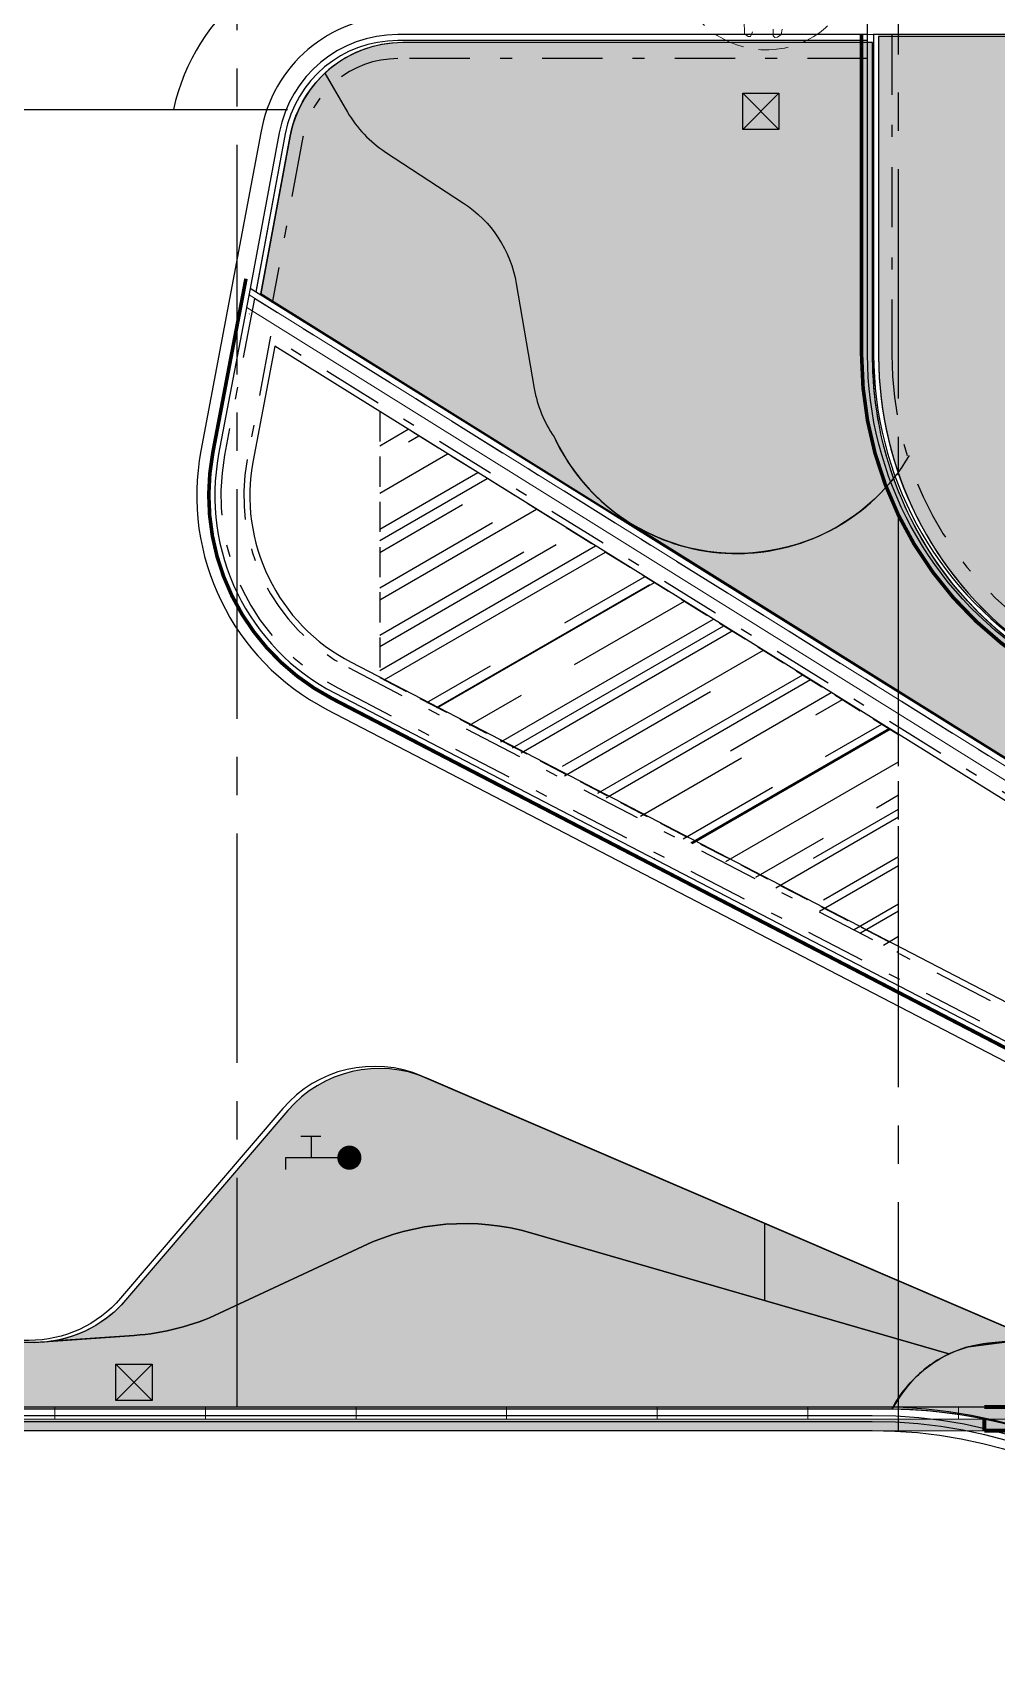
# Model space of a CAD drawing. Extents: x -14.2 to 52.3, y 3.7 to 90.9.
# Drawn here: x -6.07 to 1.93, y 27.47 to 40.99 of the extents above; entities that cross this region are included whole.
import ezdxf

# ---------------------------------------------------------------- set-up
doc = ezdxf.new("R2010")
doc.units = 0
for name, pattern in [('limpo_PINI-PSG-PE-0102-LAZ-R00$0$CENTER2', [28.575000000000003, 19.05, -3.175, 3.175, -3.175]), ('limpo_PINI-PSG-PE-0102-LAZ-R00$0$DASHDOT', [1, 0.5, -0.25, 0, -0.25]), ('limpo_PINI-PSG-PE-0102-LAZ-R00$0$HIDDEN', [0.375, 0.25, -0.125]), ('limpo_PINI-PSG-PE-0102-LAZ-R00$0$HIDDEN2', [0.1875, 0.125, -0.0625]), ('limpo_PINI-PSG-PE-0102-LAZ-R00$0$IMPORT-IMPORT-HIDDEN _5_', [0.375, 0.25, -0.125])]:
    doc.linetypes.add(name, pattern=pattern)
for name, color, linetype in [('A_htc_alv', 7, 'Continuous'), ('FOR_CONTROL', 2, 'Continuous'), ('limpo_PINI-PSG-PE-0102-LAZ-R00$0$PA_ESTR', 181, 'limpo_PINI-PSG-PE-0102-LAZ-R00$0$CENTER2'), ('limpo_PINI-PSG-PE-0102-LAZ-R00$0$PA_EXTE_1', 1, 'Continuous'), ('limpo_PINI-PSG-PE-0102-LAZ-R00$0$PA_EXTE_2', 2, 'Continuous'), ('limpo_PINI-PSG-PE-0102-LAZ-R00$0$PA_EXTE_3', 3, 'Continuous'), ('limpo_PINI-PSG-PE-0102-LAZ-R00$0$PA_INST HID', 162, 'Continuous'), ('limpo_PINI-PSG-PE-0102-LAZ-R00$0$PA_INST_ELET', 162, 'Continuous'), ('limpo_PINI-PSG-PE-0102-LAZ-R00$0$PA_PISO_1', 11, 'Continuous'), ('limpo_PINI-PSG-PE-0102-LAZ-R00$0$PA_PROJ_I', 2, 'limpo_PINI-PSG-PE-0102-LAZ-R00$0$DASHDOT'), ('limpo_PINI-PSG-PE-0102-LAZ-R00$0$PA_TXTU', 11, 'Continuous'), ('limpo_PINI-PSG-PE-0102-LAZ-R00$0$QUADROS', 1, 'Continuous'), ('limpo_PINI-PSG-PE-0102-LAZ-R00$0$XR_ARQT', 7, 'Continuous'), ('limpo_PINI-PSG-PE-0102-LAZ-R00$0$XR_ELET', 31, 'Continuous'), ('XR_ARQT', 7, 'Continuous')]:
    doc.layers.add(name, color=color, linetype=linetype)
for name, color, linetype, lineweight, true_color in [('limpo_PINI-PSG-PE-0102-LAZ-R00$0$0-13', 7, 'limpo_PINI-PSG-PE-0102-LAZ-R00$0$IMPORT-IMPORT-HIDDEN _5_', 5, 0x999999), ('limpo_PINI-PSG-PE-0102-LAZ-R00$0$0-8', 7, 'Continuous', 5, 0x999999), ('PA_VEGE_FOR_DIEN', 7, 'Continuous', 0, 0xf6e26f), ('PA_VEGE_FOR_PHBI', 7, 'Continuous', 0, 0x87c4aa)]:
    doc.layers.add(name, color=color, linetype=linetype, lineweight=lineweight, true_color=true_color)
for name, color, linetype, lineweight in [('limpo_PINI-PSG-PE-0102-LAZ-R00$0$A-FLOR', 192, 'Continuous', 5), ('limpo_PINI-PSG-PE-0102-LAZ-R00$0$A-FLOR-PATT', 8, 'Continuous', 5), ('limpo_PINI-PSG-PE-0102-LAZ-R00$0$A-GLAZ-CURT', 52, 'Continuous', 5), ('limpo_PINI-PSG-PE-0102-LAZ-R00$0$A-WALL', 1, 'Continuous', 5), ('limpo_PINI-PSG-PE-0102-LAZ-R00$0$I-WALL', 2, 'Continuous', 5), ('limpo_PINI-PSG-PE-0102-LAZ-R00$0$S-BEAM', 12, 'Continuous', 5), ('limpo_PINI-PSG-PE-0102-LAZ-R00$0$S-COLS', 52, 'Continuous', 5)]:
    doc.layers.add(name, color=color, linetype=linetype, lineweight=lineweight)
doc.layers.add('PA_VEGE_AUX2', color=6, linetype='Continuous', plot=False)
doc.layers.add('PA_VEGE_FOR_CLFLVD', color=7, linetype='Continuous', true_color=0x4e79a6)
doc.layers.add('PA_VEGE_FOR_OPJB(VD)', color=7, linetype='Continuous', true_color=0xb0d8b0)

# ---------------------------------------------------------------- blocks, each defined once
blk = doc.blocks.new('limpo_PINI-PSG-PE-0102-LAZ-R00$0$LAZ GERAL - PNE_dwg-25011385-009 - PRE - PAV_ LAZER - GERAL')
at = {"layer": 'limpo_PINI-PSG-PE-0102-LAZ-R00$0$0-13'}
blk.add_ellipse((-21.61039306157511, 16.76901797076464), major_axis=(0.6084314898397293, 0.43853292245835), ratio=0.9999999952124492, start_param=6.283184808451947, end_param=11.76906978866035, dxfattribs=at)
at = {"layer": 'limpo_PINI-PSG-PE-0102-LAZ-R00$0$0-8', "flags": 128}
for points in [[(-21.47990690838972, 16.19130210517049), (-21.48554575842302, 16.14619143207669), (-21.51655933368485, 16.12363608190417), (-21.53911468272189, 16.12081668413877), (-21.55321176011543, 16.13491375926137), (-21.55321176011543, 16.19130210744142)], [(-21.72519623421411, 16.16874678224921), (-21.74211273321788, 16.12927493193745), (-21.76184865837376, 16.12927493193745), (-21.79004283359924, 16.1518302594006), (-21.7928622586159, 16.26178755799532)]]:
    blk.add_lwpolyline(points, dxfattribs=at)
blk = doc.blocks.new('limpo_PINI-PSG-PE-0102-LAZ-R00$0$TQS - Pilar retangular - 60_0 x 20_0-333541-5PPE_008_LAZER__P_A_0_09_')
at = {"layer": 'limpo_PINI-PSG-PE-0102-LAZ-R00$0$S-COLS', "lineweight": 100}
h = blk.add_hatch(color=90, dxfattribs=at)
h.paths.add_polyline_path([(300.0000000000011, -99.99999999999892), (300.0000000000011, -36.65853821947638), (261.999562066829, -5.000000000011858), (-300.0000000000011, -5.000000000024852), (-300.0000000000011, -99.99999999999892), (298.1970951188283, -99.99999999999892)])
h.paths.add_polyline_path([(300.0000000000011, 93.49798222884496), (300.0000000000011, 100.0000000000076), (-300.0000000000011, 100.0000000000076), (-300.0000000000011, 94.9999999999784), (298.1970951188196, 94.9999999999784)])
at = {"layer": 'limpo_PINI-PSG-PE-0102-LAZ-R00$0$S-COLS', "color": 250, "lineweight": 100}
for p, q in [((-300.0000000000002, 99.99999999999993), (299.9999999999998, 99.99999999999993)), ((-300.0000000000002, 94.99999999997294), (-300.0000000000002, 99.99999999999993)), ((299.9999999999998, 99.99999999999993), (299.9999999999998, 93.49798222883192)), ((-300.0000000000002, -99.99999999999982), (-300.0000000000002, -5.000000000020588)), ((299.9999999999998, -99.99999999999982), (-300.0000000000002, -99.99999999999982)), ((299.9999999999998, -36.65853821948753), (299.9999999999998, -99.99999999999982))]:
    blk.add_line(p, q, dxfattribs=at)
blk = doc.blocks.new('limpo_PINI-PSG-PE-0102-LAZ-R00$0$PINI-EST-PE-1101-TQR-R20_rvt-1-5PPE_008_LAZER__P_A_0_09_')
at = {"layer": 'limpo_PINI-PSG-PE-0102-LAZ-R00$0$A-FLOR-PATT', "lineweight": 18}
h = blk.add_hatch(dxfattribs=at)
h.set_pattern_fill('FP_1', color=130, style=0, pattern_type=2)
h.set_pattern_definition([(0, (0, 0), (609.6, 152.4), [5.029, -452.171, 5.029, -452.171, -2438.4]), (0, (0, 0), (609.6, 152.4), [-914.4, 5.029, -909.3710000000001, 5.029, -452.171, -1066.8]), (0, (0, 0), (609.6, 152.4), [-2286, 5.029, -299.771, 5.029, -756.971]), (120, (228.6, 76.2), (-436.7822715367483, 451.7290861469939), [5.028999999999999, -452.1709999999999, 5.028999999999999, -452.1709999999999, -2438.4]), (120, (228.6, 76.2), (-436.7822715367483, 451.7290861469939), [-914.3999999999999, 5.028999999999999, -909.371, 5.028999999999999, -452.1709999999999, -1066.8]), (120, (228.6, 76.2), (-436.7822715367483, 451.7290861469939), [-2286, 5.028999999999999, -299.7709999999999, 5.028999999999999, -756.9709999999999]), (240, (304.8, 381), (-172.8177284632514, -604.1290861469938), [5.029, -452.171, 5.029, -452.171, -2438.4]), (240, (304.8, 381), (-172.8177284632514, -604.1290861469938), [-914.4, 5.029, -909.3710000000001, 5.029, -452.171, -1066.8]), (240, (304.8, 381), (-172.8177284632514, -604.1290861469938), [-2286, 5.029, -299.771, 5.029, -756.971])])
h.paths.add_polyline_path([(-7287.613865686857, 8958.859907057229), (-7287.613865686857, 8966.643952571594), (-11963.85328130855, 11393.66580869452), (-12008.26230662938, 11417.75091080358), (-12082.67095934033, 11462.51408243236), (-12123.3548488979, 11488.59216082821), (-12199.33952283993, 11542.08497541281), (-12214.34061809546, 11553.68766680631), (-12232.96860397538, 11567.64657682566), (-12285.53690356847, 11610.12353424096), (-12336.51859868957, 11654.49227093639), (-12385.84564843053, 11700.69357175383), (-12436.71782347794, 11752.2062192781), (-12488.97787044679, 11809.66793727307), (-12537.41224529182, 11867.46553002767), (-12565.32568992727, 11902.55626138093), (-12616.79922032945, 11973.5936277464), (-12643.53915960716, 12012.77163758368), (-12690.4072891912, 12088.08619126985), (-12705.40750567058, 12114.46201302355), (-12713.4977866076, 12128.40280336133), (-12745.26308632543, 12188.05750784644), (-12775.11444442966, 12248.83267256616), (-12774.47710156479, 12216.73461585648), (-12700.67523711362, 12080.74590259778), (-12620.03845801956, 11956.94949931851), (-12532.97239912504, 11843.53482109037), (-12433.45222019686, 11733.41880114945), (-12328.31675382607, 11633.96771679898), (-12209.21498246248, 11538.58997194836), (-12082.98351376888, 11453.52527894398), (-11948.85328130856, 11377.746558027), (-7592.678126579445, 9117.168846496803)])
h.paths.add_polyline_path([(-12775.11444442964, 14099.92318564603), (-12699.35758193476, 14495.88713931743), (-12485.27647604486, 14454.92857528889), (-12697.1174728355, 14585.99727157363), (-12721.73847134422, 14454.92857528889), (-12775.11444442964, 14168.67442374111), (-12775.11444442964, 14125.7183445501)])
at = {"layer": 'limpo_PINI-PSG-PE-0102-LAZ-R00$0$S-BEAM'}
h = blk.add_hatch(color=10, dxfattribs=at)
h.paths.add_polyline_path([(-13621.62343907945, 5265.000000000003), (-6575.000000000004, 5265.000000000003), (-6575.000000000004, 5359.999999999985), (-16690.00000000002, 5360.000000000012), (-16690.00000000002, 5265.000000000003), (-14289.99999969522, 5265.000000000003)])
h.paths.add_polyline_path([(-6575.000000000004, 5459.99999999998), (-6575.000000000004, 5465.000000000014), (-15034.88201791474, 5465.000000000014), (-15034.88201791474, 5460.000000000015), (-6789.99999969521, 5459.999999999989)])
at = {"layer": 'limpo_PINI-PSG-PE-0102-LAZ-R00$0$A-FLOR', "color": 142, "lineweight": 18}
for p, q in [((-12775.11444442963, 14168.67442374107), (-12775.11444442963, 14099.92323564253)), ((-12775.11444442965, 12249.48014627732), (-12775.11444442965, 12218.31536357434)), ((-7287.613865686848, 8958.859907057209), (-7287.613865686848, 8966.643952571589))]:
    blk.add_line(p, q, dxfattribs=at)
at = {"layer": 'limpo_PINI-PSG-PE-0102-LAZ-R00$0$S-BEAM', "color": 55, "lineweight": 18}
for p, q in [((-6575, 5465.000000000007), (-15034.88201791472, 5465.000000000007)), ((-6575, 5459.999999999974), (-6575, 5465.000000000007)), ((-6575, 5265), (-6575, 5359.999999999979)), ((-16690, 5265), (-6575, 5265))]:
    blk.add_line(p, q, dxfattribs=at)
at = {"layer": 'limpo_PINI-PSG-PE-0102-LAZ-R00$0$S-COLS', "color": 55, "lineweight": 18}
blk.add_blockref('limpo_PINI-PSG-PE-0102-LAZ-R00$0$TQS - Pilar retangular - 60_0 x 20_0-333541-5PPE_008_LAZER__P_A_0_09_', (-6275.000000000001, 5365), dxfattribs=at)
blk = doc.blocks.new('limpo_PINI-PSG-PE-0102-LAZ-R00$0$Parede básica _ DAA_GDC_VID_TOPO - ___-2044641-5PPE_008_LAZER__P_A_0_09_')
at = {"layer": 'limpo_PINI-PSG-PE-0102-LAZ-R00$0$A-WALL'}
for p, q in [((-6789.999999695204, 5359.999999999979), (-6789.999999695204, 5459.999999999979)), ((-6789.999999695204, 5459.999999999979), (-5976.802904881172, 5459.999999999977)), ((-6013.000437933173, 5359.999999999977), (-6789.999999695204, 5359.999999999979))]:
    blk.add_line(p, q, dxfattribs=at)
blk = doc.blocks.new('limpo_PINI-PSG-PE-0102-LAZ-R00$0$Parede básica _ DAA_GDC_VID_TOPO - ___-2044642-5PPE_008_LAZER__P_A_0_09_')
at = {"layer": 'limpo_PINI-PSG-PE-0102-LAZ-R00$0$A-WALL'}
for p, q in [((-8039.999999695205, 5359.999999999984), (-8039.999999695205, 5459.999999999984)), ((-8039.999999695205, 5459.999999999984), (-6789.999999695204, 5459.999999999979)), ((-6789.999999695204, 5459.999999999979), (-6789.999999695204, 5359.999999999979)), ((-6789.999999695204, 5359.999999999979), (-8039.999999695205, 5359.999999999984))]:
    blk.add_line(p, q, dxfattribs=at)
blk = doc.blocks.new('limpo_PINI-PSG-PE-0102-LAZ-R00$0$Parede básica _ DAA_GDC_VID_TOPO - ___-2044643-5PPE_008_LAZER__P_A_0_09_')
at = {"layer": 'limpo_PINI-PSG-PE-0102-LAZ-R00$0$A-WALL'}
for p, q in [((-9289.999999695205, 5359.999999999988), (-9289.999999695205, 5459.999999999988)), ((-9289.999999695205, 5459.999999999988), (-8039.999999695204, 5459.999999999984)), ((-8039.999999695204, 5459.999999999984), (-8039.999999695204, 5359.999999999984)), ((-8039.999999695204, 5359.999999999984), (-9289.999999695205, 5359.999999999988))]:
    blk.add_line(p, q, dxfattribs=at)
blk = doc.blocks.new('limpo_PINI-PSG-PE-0102-LAZ-R00$0$Parede básica _ DAA_GDC_VID_TOPO - ___-2044644-5PPE_008_LAZER__P_A_0_09_')
at = {"layer": 'limpo_PINI-PSG-PE-0102-LAZ-R00$0$A-WALL'}
for p, q in [((-10539.9999996952, 5359.99999999999), (-10539.9999996952, 5459.99999999999)), ((-10539.9999996952, 5459.99999999999), (-9289.999999695205, 5459.999999999986)), ((-9289.999999695205, 5459.999999999986), (-9289.999999695205, 5359.999999999986)), ((-9289.999999695205, 5359.999999999986), (-10539.9999996952, 5359.99999999999))]:
    blk.add_line(p, q, dxfattribs=at)
blk = doc.blocks.new('limpo_PINI-PSG-PE-0102-LAZ-R00$0$Parede básica _ DAA_GDC_VID_TOPO - ___-2044645-5PPE_008_LAZER__P_A_0_09_')
at = {"layer": 'limpo_PINI-PSG-PE-0102-LAZ-R00$0$A-WALL'}
for p, q in [((-11789.9999996952, 5359.999999999995), (-11789.9999996952, 5459.999999999995)), ((-11789.9999996952, 5459.999999999995), (-10539.9999996952, 5459.99999999999)), ((-10539.9999996952, 5459.99999999999), (-10539.9999996952, 5359.99999999999)), ((-10539.9999996952, 5359.99999999999), (-11789.9999996952, 5359.999999999995))]:
    blk.add_line(p, q, dxfattribs=at)
blk = doc.blocks.new('limpo_PINI-PSG-PE-0102-LAZ-R00$0$Parede básica _ DAA_GDC_VID_TOPO - ___-2044646-5PPE_008_LAZER__P_A_0_09_')
at = {"layer": 'limpo_PINI-PSG-PE-0102-LAZ-R00$0$A-WALL'}
for p, q in [((-13039.9999996952, 5359.999999999998), (-13039.9999996952, 5459.999999999998)), ((-13039.9999996952, 5459.999999999998), (-11789.9999996952, 5459.999999999995)), ((-11789.9999996952, 5459.999999999995), (-11789.9999996952, 5359.999999999995)), ((-11789.9999996952, 5359.999999999995), (-13039.9999996952, 5359.999999999998))]:
    blk.add_line(p, q, dxfattribs=at)
blk = doc.blocks.new('limpo_PINI-PSG-PE-0102-LAZ-R00$0$Parede básica _ DAA_GDC_VID_TOPO - ___-2044647-5PPE_008_LAZER__P_A_0_09_')
at = {"layer": 'limpo_PINI-PSG-PE-0102-LAZ-R00$0$A-WALL'}
for p, q in [((-14289.9999996952, 5360.000000000003), (-14289.9999996952, 5460.000000000003)), ((-14289.9999996952, 5460.000000000003), (-13039.9999996952, 5459.999999999998)), ((-13039.9999996952, 5459.999999999998), (-13039.9999996952, 5359.999999999998)), ((-13039.9999996952, 5359.999999999998), (-14289.9999996952, 5360.000000000003))]:
    blk.add_line(p, q, dxfattribs=at)
blk = doc.blocks.new('limpo_PINI-PSG-PE-0102-LAZ-R00$0$Parede básica _ DAA_GDC_VID_TOPO - ___-2044648-5PPE_008_LAZER__P_A_0_09_')
at = {"layer": 'limpo_PINI-PSG-PE-0102-LAZ-R00$0$A-WALL'}
for p, q in [((-15539.9999996952, 5360.000000000007), (-15539.9999996952, 5460.000000000007)), ((-15539.9999996952, 5460.000000000007), (-14289.9999996952, 5460.000000000004)), ((-14289.9999996952, 5460.000000000004), (-14289.9999996952, 5360.000000000004)), ((-14289.9999996952, 5360.000000000004), (-15539.9999996952, 5360.000000000007))]:
    blk.add_line(p, q, dxfattribs=at)
blk = doc.blocks.new('limpo_PINI-PSG-PE-0102-LAZ-R00$0$A$C745163c0')
at = {"layer": 'limpo_PINI-PSG-PE-0102-LAZ-R00$0$A-WALL'}
for p, q in [((-17123.81798399458, 19367.98725356757), (-13174.74207890037, 19367.98725356754)), ((-13224.74207890037, 16710.41839691921), (-13224.74207890037, 19367.98725356754)), ((-13224.74207890037, 19317.98725356754), (-17123.81798399458, 19317.98725356757)), ((-18357.43342733316, 17207.53632218175), (-18106.49218984607, 18553.32857425516)), ((-18057.34899764546, 18544.11177358669), (-18302.02540082557, 17231.91768798189)), ((-7020.697060152325, 10141.2751315432), (-18357.43342733315, 17207.53632218175)), ((-18302.02540082557, 17231.91768798189), (-6994.248807388973, 10183.70731185208))]:
    blk.add_line(p, q, dxfattribs=at)
for centre, radius, start, end in [((-17123.81798399459, 18367.98725356757), 999.9999999999923, 90, 169.318967217632), ((-17123.81798399459, 18367.98725356757), 949.9999999999927, 90, 169.3158821794926), ((-10224.74207890037, 16710.4183969192), 3000.000000000004, 180, 236.8918032844384), ((-10224.74207890037, 16710.4183969192), 2950.000000000005, 180, 236.8918032844384)]:
    blk.add_arc(centre, radius, start, end, dxfattribs=at)
at = {"layer": 'limpo_PINI-PSG-PE-0102-LAZ-R00$0$I-WALL'}
blk.add_line((-7073.593565679068, 10056.41077092545), (-18377.11760741345, 17101.97050404115), dxfattribs=at)
at = {"lineweight": 5}
blk.add_blockref('limpo_PINI-PSG-PE-0102-LAZ-R00$0$PINI-EST-PE-1101-TQR-R20_rvt-1-5PPE_008_LAZER__P_A_0_09_', (-5680.000134577966, 2515.000063640069), dxfattribs=at)
at = {"layer": 'limpo_PINI-PSG-PE-0102-LAZ-R00$0$A-GLAZ-CURT'}
for name in ['limpo_PINI-PSG-PE-0102-LAZ-R00$0$Parede básica _ DAA_GDC_VID_TOPO - ___-2044648-5PPE_008_LAZER__P_A_0_09_', 'limpo_PINI-PSG-PE-0102-LAZ-R00$0$Parede básica _ DAA_GDC_VID_TOPO - ___-2044647-5PPE_008_LAZER__P_A_0_09_', 'limpo_PINI-PSG-PE-0102-LAZ-R00$0$Parede básica _ DAA_GDC_VID_TOPO - ___-2044646-5PPE_008_LAZER__P_A_0_09_', 'limpo_PINI-PSG-PE-0102-LAZ-R00$0$Parede básica _ DAA_GDC_VID_TOPO - ___-2044645-5PPE_008_LAZER__P_A_0_09_', 'limpo_PINI-PSG-PE-0102-LAZ-R00$0$Parede básica _ DAA_GDC_VID_TOPO - ___-2044644-5PPE_008_LAZER__P_A_0_09_', 'limpo_PINI-PSG-PE-0102-LAZ-R00$0$Parede básica _ DAA_GDC_VID_TOPO - ___-2044643-5PPE_008_LAZER__P_A_0_09_', 'limpo_PINI-PSG-PE-0102-LAZ-R00$0$Parede básica _ DAA_GDC_VID_TOPO - ___-2044642-5PPE_008_LAZER__P_A_0_09_', 'limpo_PINI-PSG-PE-0102-LAZ-R00$0$Parede básica _ DAA_GDC_VID_TOPO - ___-2044641-5PPE_008_LAZER__P_A_0_09_']:
    blk.add_blockref(name, (-5680.000134577966, 2515.000063640069), dxfattribs=at)
blk = doc.blocks.new('*U465', base_point=(68.12898997094376, -63.07709152478441))
for p, q in [((68.27898997094394, -62.92709152478437), (67.97898997094376, -63.22709152478456)), ((67.97898997094376, -62.92709152478437), (68.27898997094394, -63.22709152478456))]:
    blk.add_line(p, q)
blk.add_lwpolyline([(67.97898997094376, -63.22709152478456), (67.97898997094376, -62.92709152478437), (68.27898997094394, -62.92709152478437), (68.27898997094394, -63.22709152478456)], close=True)
blk = doc.blocks.new('*U467', base_point=(48.79594298220742, -53.72455212474221))
for p, q in [((48.9459429822075, -53.57455212474213), (48.64594298220732, -53.87455212474231)), ((48.64594298220732, -53.57455212474213), (48.9459429822075, -53.87455212474231))]:
    blk.add_line(p, q)
blk.add_lwpolyline([(48.64594298220732, -53.87455212474231), (48.64594298220732, -53.57455212474213), (48.9459429822075, -53.57455212474213), (48.9459429822075, -53.87455212474231)], close=True)
blk = doc.blocks.new('limpo_PINI-PSG-PE-0102-LAZ-R00$0$A$Cf52f6f8c')
at = {"layer": 'limpo_PINI-PSG-PE-0102-LAZ-R00$0$QUADROS'}
for name, p in [('*U467', (-12.11122459356135, 18.73119488164317)), ('*U465', (-17.31231980835487, 8.18194984496198))]:
    blk.add_blockref(name, p, dxfattribs=at)
blk = doc.blocks.new('limpo_PINI-PSG-PE-0102-LAZ-R00$0$A$Cd24d9337')
at = {"layer": 'limpo_PINI-PSG-PE-0102-LAZ-R00$0$PA_INST HID'}
for p, q in [((-0.07745650418974037, 0.1745672805476488), (0.08795544096028607, 0.1745672805476488)), ((-1.818989403545856e-12, -1.13686837721616e-13), (-1.818989403545856e-12, 0.1745672805476488)), ((-0.2148146140771132, -1.13686837721616e-13), (0.2148146140734752, -1.13686837721616e-13)), ((0.2148146140734752, -1.13686837721616e-13), (0.2148146140734752, -0.09937347416206421))]:
    blk.add_line(p, q, dxfattribs=at)
at = {"layer": 'limpo_PINI-PSG-PE-0102-LAZ-R00$0$PA_INST HID', "const_width": 0.1}
blk.add_lwpolyline([(-0.3648146140772042, -1.13686837721616e-13, 1), (-0.2648146140772951, -1.13686837721616e-13, 1)], format="xyb", close=True, dxfattribs=at)
blk = doc.blocks.new('limpo_PINI-PSG-PE-0102-LAZ-R00')
at = {"layer": 'limpo_PINI-PSG-PE-0102-LAZ-R00$0$XR_ARQT', "xscale": 0.001000000000038553, "yscale": 0.001000000000038553, "zscale": 0.001000000000038553}
blk.add_blockref('limpo_PINI-PSG-PE-0102-LAZ-R00$0$A$C745163c0', (14.12395706891857, 21.59203309899526), dxfattribs=at)
at = {"layer": 'limpo_PINI-PSG-PE-0102-LAZ-R00$0$PA_TXTU'}
h = blk.add_hatch(dxfattribs=at)
h.set_pattern_fill('AR-RROOF', color=252, scale=0.02, angle=30)
h.set_pattern_definition([(29.99999999999999, (0, 0), (0.7138699912694888, 0.9987409051224949), [7.62, -1.016, 2.54, -0.508]), (29.99999999999999, (0.4581214038129181, 0.5577904525612474), (-0.7777609051224947, 0.3311214038129182), [1.524, -0.16764, 3.048, -0.381]), (29.99999999999999, (0.004070452561247467, 0.5009497693541206), (2.117512706636974, 1.615560406432071), [4.064, -0.7112, 2.032, -0.508])])
h.paths.add_polyline_path([(-3.149583421888976, 37.83163553884371), (-3.149583421888977, 35.62422950403137), (1.156370340831273, 33.33631732187954), (1.156370340831273, 35.15165948559116)])
h.paths.add_polyline_path([(3.156370340831273, 33.90228562188653), (3.154769118387506, 32.3511729561829), (4.954769118387507, 31.41815362836627), (5.567121999067218, 32.40186154154766)])
at = {"layer": 'limpo_PINI-PSG-PE-0102-LAZ-R00$0$PA_ESTR', "ltscale": 0.1}
for points in [[(-4.331129659168727, 29.56703316294278), (-4.331129659168727, 42.56707684224036)], [(1.156370340831273, 29.36566908888122), (1.156370340831273, 42.56712052103657)]]:
    blk.add_lwpolyline(points, dxfattribs=at)
at = {"layer": 'limpo_PINI-PSG-PE-0102-LAZ-R00$0$PA_EXTE_1'}
blk.add_line((-6.590897677084364, 40.3368211112175), (-3.914368267076546, 40.3368211112175), dxfattribs=at)
blk.add_lwpolyline([(0.8992423965078695, 40.96005335669973), (0.899242396507874, 42.60991663283981)], dxfattribs=at)
for points in [[(0.8992423965078716, 41.70991038106297), (-3.152506344723327, 41.70991038106297, 0.35197000099392), (-4.861440360415504, 40.3368211112175)], [(4.994984180468868, 25.8542924348945), (4.993484260829298, 25.86777535072603, 0.3821237555456981), (0.9384986659880409, 29.49667466836084), (-9.590897690729115, 29.49667466836087)], [(4.956921333403519, 25.74421567067631), (4.943790809912127, 25.8622471560892, 0.3821237555456984), (0.9384986659880418, 29.44667466836084), (-9.590897690729115, 29.44667466836088)]]:
    blk.add_lwpolyline(points, format="xyb", dxfattribs=at)
at = {"layer": 'limpo_PINI-PSG-PE-0102-LAZ-R00$0$PA_EXTE_1', "linetype": 'limpo_PINI-PSG-PE-0102-LAZ-R00$0$HIDDEN'}
blk.add_lwpolyline([(1.156370340831273, 33.38884542157414), (1.156370340831273, 35.14706259857171), (-3.149583421888977, 37.83163553884371), (-3.149583421888977, 35.62276383418239)], close=True, dxfattribs=at)
at = {"layer": 'limpo_PINI-PSG-PE-0102-LAZ-R00$0$PA_EXTE_2'}
blk.add_lwpolyline([(-4.018961800720243, 38.37272663384223), (-4.200713244524428, 37.42379463637845, 0.3309826590681876), (-3.386292203962804, 35.7500016177075), (7.217924964528548, 30.24708767879172, 0.1906532586110665), (9.201776065186847, 30.04423675304734), (17.65801658661398, 32.42912891673704), (16.67698920398754, 32.93861561857277, 0.1907356229998781), (15.42470401474839, 33.0668642702791), (8.96479079555174, 31.24499125525073, -0.1976389747375424), (7.082899373368252, 31.46305603991199)], format="xyb", close=True, dxfattribs=at)
at = {"layer": 'limpo_PINI-PSG-PE-0102-LAZ-R00$0$PA_EXTE_3'}
for points in [[(0.8992423965078694, 40.96005335669973), (-2.999833508586345, 40.96005335669976, 0.3606086378216954), (-3.982507714437373, 40.14539467738962), (-4.22360686188475, 38.85238533438423)], [(0.8992423965078693, 40.91005335669973), (-2.999833508586346, 40.91005335669976, 0.3606086378216984), (-3.933374004144817, 40.13612761135513), (-4.178297901493169, 38.82283955738812)], [(39.50314910275468, 26.44020418822267), (39.13662503073768, 26.44020418822267, -0.2974752064769888), (38.67891396606625, 26.73895662605768), (36.75040782688703, 31.12508974833344, 0.2563556750762596), (35.60550901786291, 32.00388173782692), (30.41351298181934, 32.80318312439832, 0.1073185203774735), (29.9899177847928, 32.77728233591437), (28.81402366523084, 32.44564788630689, -0.1059142104294163), (28.39592022247577, 32.41891725473381), (16.66052430929419, 34.17046027965017, 0.1059142104294202), (15.40621398102893, 34.09026838493092), (8.696066244588966, 32.19782236080398, -0.192229068489031), (7.589911038614702, 32.31432708691185), (2.260576998929505, 35.78956275141309, -0.2534651593865648), (0.8992423965078631, 38.30248450005139), (0.8992423965078695, 40.96005335669973)], [(24.08384995137761, 33.12036651275297), (24.33224414600664, 34.79567395778491, 0.4124447413452643), (23.49569720141517, 35.93062041846738), (19.35109073233352, 36.57075153554566, 0.1227472206238634), (16.94260006587582, 36.35088893907439), (10.60712974325337, 34.14319930346759, -0.3514953799983295), (5.889349798808307, 35.81580100546222), (2.999628598484218, 40.48621237020063, 0.2597989346441456), (2.149242396507874, 40.96005335669972), (0.9492423965078696, 40.96005335669973, 0.3606086378216954)], [(0.9492423965078696, 40.96005335669973), (0.9492423965078631, 38.30248450005139, 0.2534651593865649), (2.287888088889143, 35.83144478055706), (7.615254857224221, 32.35749196518984, 0.1918162658852916), (8.682494297570644, 32.24594514391273), (15.39264203401061, 34.13839116803967, -0.1059142104294202), (16.66785753441362, 34.21991959433758), (24.0838499513776, 33.12036651275297)], [(4.924607525155452, 25.35634666519787), (4.869250633536369, 25.85395486413396, 0.3821237555456982), (0.9384986659880425, 29.37167466836084), (-9.590897690729115, 29.37167466836087)]]:
    blk.add_lwpolyline(points, format="xyb", dxfattribs=at)
for points in [[(-4.223606861884747, 38.85238533438423), (-4.485688764221225, 37.47754361937852, 0.3309826590681895), (-3.519868940478271, 35.49259677031359), (7.084348228013078, 29.98968283139782, 0.1906532586110664), (9.280493357893116, 29.76512461101658), (18.44178838444087, 32.34886151664279), (16.81064776208791, 33.19597798926151, 0.1907356229998781), (15.34598672204212, 33.34597641230986), (8.890624458413434, 31.52538689178993, -0.2111225529985321), (7.129735668019273, 31.77577341498427)], [(-6.830897690729113, 30.12167466836081), (-6.830897690729113, 29.57167466836086), (1.002364343794504, 29.57167466836083, -0.380245224274439), (5.053379563935465, 25.97019055355436, -0.1531801287073916), (5.484150721675237, 26.34847170504464, -0.05135231845461264), (6.200871258896051, 26.63480315547363, -0.01985786056693518), (9.339765754052713, 27.3537090798965), (10.68896945769017, 27.64190738622924), (10.42478953059854, 28.18774906552797, 0.3463695001600208), (9.86868876508693, 28.45855234956494), (8.041186462910261, 28.0619480758721, -0.1561362602555584), (6.827444847312432, 28.17890672939174), (-2.798764884455749, 32.31519822789124, 0.3284251371073352), (-3.953654568017672, 32.0462298143226), (-5.299559249290085, 30.47187075314994, -0.2192842259105381), (-6.059661131787839, 30.12167466836081)]]:
    blk.add_lwpolyline(points, format="xyb", close=True, dxfattribs=at)
blk.add_lwpolyline([(-2.798764884455748, 32.31519822789124), (6.827444847312433, 28.17890672939173)], dxfattribs=at)
at = {"layer": 'limpo_PINI-PSG-PE-0102-LAZ-R00$0$PA_INST_ELET', "linetype": 'limpo_PINI-PSG-PE-0102-LAZ-R00$0$HIDDEN2', "const_width": 0.03}
for points in [[(39.50314910275468, 26.39020418822267), (39.13662503073768, 26.39020418822267, -0.2974752064769898), (38.6331428595991, 26.71883186984119), (36.70463672041988, 31.10496499211694, 0.2563556750762599), (35.59790120502991, 31.95446391529398), (30.40590516898633, 32.75376530186537, 0.1073185203774746), (30.00348973181112, 32.72915955280562), (28.82759561224916, 32.39752510319813, -0.1059142104294161), (28.38858699735633, 32.3694579400464), (16.65314341664785, 34.12100805600205, 0.1059142104294202), (15.41978592804726, 34.04214560182217), (8.709638191607288, 32.14969957769523, -0.1926217765297377), (7.564534626402201, 32.27118346278132), (2.233265908969866, 35.74768072226912, -0.2534651593865646), (0.8492423965078628, 38.30248450005139), (0.8492423965078695, 40.96005335669973)], [(-4.259063075572133, 38.93340296950482), (-4.534813388492147, 37.48685885581938, 0.3309898156532132), (-3.542899412291283, 35.4482166242112), (7.061317756200067, 29.94530268529542, 0.1906532586110666), (9.294065304911438, 29.71700182790783), (18.57692145303172, 32.33502230972999)]]:
    blk.add_lwpolyline(points, format="xyb", dxfattribs=at)
at = {"layer": 'limpo_PINI-PSG-PE-0102-LAZ-R00$0$PA_PISO_1'}
blk.add_lwpolyline([(0.8992423965078697, 41.11005335669973), (-2.999833508586352, 41.11005335669976, 0.3673786917940777), (-4.13518055057435, 40.14524544997599), (-4.633089895098878, 37.50534481748199, 0.330982659068189), (-3.588960355917307, 35.3594563320064), (7.015256812574025, 29.85654239309063, 0.1906532586110668), (9.32120919894807, 29.62075626169032), (20.05545776653276, 32.64810928305514)], format="xyb", dxfattribs=at)
at = {"layer": 'limpo_PINI-PSG-PE-0102-LAZ-R00$0$PA_PROJ_I'}
for points in [[(1.099242396507869, 40.96005335669973), (1.099242396507863, 38.30248450005139, 0.2534651593865652), (2.369821358768059, 35.95709086798897), (7.691072910795596, 32.48712575871221, 0.1904383562329409), (8.641778456515677, 32.39031349323898), (15.35192619295564, 34.28275951736592, -0.10591421042942), (16.68985720977192, 34.36829753839979), (24.10584962673591, 33.26874445681517)], [(0.8992423965078682, 40.76005335669974), (-2.999833508586347, 40.76005335669976, 0.3606086378216994), (-3.78597287326716, 40.10832641325165), (-4.042371020318422, 38.7342022263998)]]:
    blk.add_lwpolyline(points, format="xyb", dxfattribs=at)
for points in [[(-4.188323230649488, 38.76968555842871), (-4.436555053928673, 37.46827655334402, 0.3309826590681888), (-3.496838468665258, 35.53697691641599), (7.10737869982609, 30.03406297750022, 0.1906532586110666), (9.266921410874794, 29.81324739412533), (18.30665531585002, 32.36270072355559), (16.78760318310509, 33.15160516672897, 0.1907356229998781), (15.35955866906044, 33.29785362920111), (8.899645449863794, 31.47598061417273, -0.1966632601833182), (7.206544075892429, 31.66894693351428)], [(-4.054245431955503, 38.45542640979775), (-4.249846954816979, 37.43306170241294, 0.3309826590681875), (-3.409322675775813, 35.7056214716051), (7.194894492715536, 30.20270753268932, 0.1906532586110665), (9.215348012205169, 29.99611396993858), (17.79314965520483, 32.41528970982424), (16.70003378297036, 32.98298844110531, 0.1907356229998779), (15.41113206773007, 33.11498705338786), (8.951218848533419, 31.29311403835948, -0.1974476097590703), (7.108689392525958, 31.50592995274345)]]:
    blk.add_lwpolyline(points, format="xyb", close=True, dxfattribs=at)
at = {"layer": 'limpo_PINI-PSG-PE-0102-LAZ-R00$0$PA_INST HID', "xscale": -1}
blk.add_blockref('limpo_PINI-PSG-PE-0102-LAZ-R00$0$A$Cd24d9337', (-3.716012046809903, 31.63863091916312), dxfattribs=at)
at = {"layer": 'limpo_PINI-PSG-PE-0102-LAZ-R00$0$XR_ARQT'}
blk.add_blockref('limpo_PINI-PSG-PE-0102-LAZ-R00$0$LAZ GERAL - PNE_dwg-25011385-009 - PRE - PAV_ LAZER - GERAL', (21.66890713574764, 24.81343055707635), dxfattribs=at)
at = {"layer": 'limpo_PINI-PSG-PE-0102-LAZ-R00$0$XR_ELET'}
blk.add_blockref('limpo_PINI-PSG-PE-0102-LAZ-R00$0$A$Cf52f6f8c', (12.12395706884146, 21.59203309899526), dxfattribs=at)

msp = doc.modelspace()

# ---------------------------------------------------------------- hatches: boundary and pattern name
at = {"layer": 'A_htc_alv'}
h = msp.add_hatch(dxfattribs=at)
h.set_pattern_fill('ANGLE', color=256)
h.set_pattern_definition([(0, (0, 0), (0, 6.985), [5.08, -1.905]), (90, (0, 0), (-6.985, 4.277078946022131e-16), [5.08, -1.905])])
edge = h.paths.add_edge_path()
edge.add_arc((-3.193552685519912, 31.39642589911174), 0.9999999999999957, 66.74725958353386, 139.4731804475924)
edge.add_line((-3.953654568017666, 32.0462298143226), (-5.299559249290065, 30.47187075314995))
edge.add_arc((-6.05966113178783, 31.12167466836082), 1.000000000000011, 278.04847409484427, 319.4731804475923, ccw=False)
edge.add_line((-5.919650281709476, 30.13152469898226), (-5.227789963292824, 30.18019839333064))
edge.add_arc((-5.368146869937629, 32.17526729909734), 2.000000000000009, 274.0242370474213, 295.1152323909931)
edge.add_line((-4.519266553767827, 30.36435531647105), (-3.33522491063968, 30.91938485629394))
edge.add_arc((-2.486344594469899, 29.10847287366764), 2.000000000000004, 73.8409803622148, 115.11523239099259, ccw=False)
edge.add_line((-1.929736210229681, 31.02945884618111), (1.531899176539131, 30.02644512977324))
edge.add_arc((1.960882713968401, 29.12313282242063), 1.000000000000007, 95.8205418554129, 115.40307015757489, ccw=False)
edge.add_line((1.859469735660183, 30.11797723630185), (2.227435911981884, 30.15548716784169))
edge.add_line((2.227435911981884, 30.15548716784169), (-2.798764884455748, 32.31519822789124))
at = {"layer": 'PA_VEGE_FOR_CLFLVD'}
h = msp.add_hatch(color=256, dxfattribs=at)
h.dxf.hatch_style = 1
edge = h.paths.add_edge_path()
edge.add_line((2.227435911981868, 30.15548716784169), (1.691764435867456, 30.08623995685169))
edge.add_arc((1.973906705972902, 29.09680220441078), 1.028878674351633, 105.9157196465301, 126.7213149069633)
edge.add_arc((1.960882713968397, 29.12313282242063), 1.000000000000006, 127.0252285469963, 147.6264313990299)
edge.add_line((1.116307693411247, 29.65857005931297), (1.060951662791907, 29.57125390444552))
edge.add_arc((1.002364343794477, 25.49260459524513), 4.079070073115697, 24.75732667441008, 89.17703754128672, ccw=False)
edge.add_line((4.70652557909954, 27.20082068352301), (6.827444847312415, 28.17890672939174))
edge.add_line((6.827444847312415, 28.17890672939174), (2.227435911981868, 30.15548716784169))
at = {"layer": 'PA_VEGE_FOR_DIEN'}
h = msp.add_hatch(color=256, dxfattribs=at)
h.dxf.hatch_style = 1
edge = h.paths.add_edge_path()
edge.add_line((2.107475645073177, 40.96005335669972), (0.9492423965078558, 40.96005335669973))
edge.add_line((0.9492423965078558, 40.96005335669973), (0.9492368122699437, 38.3082479754233))
edge.add_arc((3.923472515662535, 38.30824797542331), 2.974235703392591, 180.0000000000001, 233.1997162765931)
edge.add_line((2.141823348520534, 35.92669296565396), (3.447074085741344, 35.07554460840551))
edge.add_line((3.447074085741344, 35.07554460840551), (2.686939952118352, 35.91116673531582))
edge.add_line((2.686939952118352, 35.91116673531582), (2.359595995461692, 36.47964580775363))
edge.add_line((2.359595995461692, 36.47964580775363), (2.19928545787026, 36.9469569966383))
edge.add_line((2.19928545787026, 36.9469569966383), (2.116717520132554, 37.4481558924349))
edge.add_line((2.116717520132554, 37.4481558924349), (2.107475645073177, 40.96005335669972))
h = msp.add_hatch(color=256, dxfattribs=at)
h.dxf.hatch_style = 1
edge = h.paths.add_edge_path()
edge.add_line((-1.111919386458967, 36.92285513213074), (3.225413730674748, 34.21410211580032))
edge.add_line((3.225413730674748, 34.21410211580032), (3.219913518845611, 34.27104951155448))
edge.add_arc((3.71759758827113, 34.31911786954655), 0.4999999999999989, 89.12614933552351, 185.5167483192709, ccw=False)
edge.add_line((3.725223078267955, 34.81905971806727), (3.749426320290993, 34.81869055197228))
edge.add_line((3.749426320290993, 34.81869055197228), (2.260528077560537, 35.78959465214737))
edge.add_arc((3.899134588203402, 38.30242609665087), 2.999892192264035, 199.6486901241079, 236.8918032844239, ccw=False)
edge.add_arc((-0.2281088600648914, 38.34079407692132), 1.670829703386551, 238.0644455803986, 321.1938613604051, ccw=False)
h = msp.add_hatch(color=256, dxfattribs=at)
h.dxf.hatch_style = 1
edge = h.paths.add_edge_path()
edge.add_arc((-3.193552685519912, 31.39642589911174), 0.9999999999999957, 66.74725958353386, 139.4731804475924)
edge.add_line((-3.953654568017666, 32.0462298143226), (-5.299559249290065, 30.47187075314995))
edge.add_arc((-6.05966113178783, 31.12167466836082), 1.000000000000011, 278.04847409484427, 319.4731804475923, ccw=False)
edge.add_line((-5.919650281709476, 30.13152469898226), (-5.227789963292824, 30.18019839333064))
edge.add_arc((-5.368146869937629, 32.17526729909734), 2.000000000000009, 274.0242370474213, 295.1152323909931)
edge.add_line((-4.519266553767827, 30.36435531647105), (-3.33522491063968, 30.91938485629394))
edge.add_arc((-2.486344594469899, 29.10847287366764), 2.000000000000004, 73.8409803622148, 115.11523239099259, ccw=False)
edge.add_line((-1.929736210229681, 31.02945884618111), (1.531899176539131, 30.02644512977324))
edge.add_arc((1.960882713968401, 29.12313282242063), 1.000000000000007, 95.8205418554129, 115.40307015757489, ccw=False)
edge.add_line((1.859469735660183, 30.11797723630185), (2.227435911981884, 30.15548716784169))
edge.add_line((2.227435911981884, 30.15548716784169), (-2.798764884455748, 32.31519822789124))
at = {"layer": 'PA_VEGE_FOR_OPJB(VD)'}
h = msp.add_hatch(color=256, dxfattribs=at)
h.dxf.hatch_style = 1
edge = h.paths.add_edge_path()
edge.add_line((-3.646563465534197, 40.65592716910129), (-3.458452121835057, 40.33376140566014))
edge.add_arc((-2.594884827346489, 40.83799501014288), 0.999999999999979, 210.2804905279582, 236.8133419630897)
edge.add_line((-3.142253186065906, 40.00110321315071), (-2.495837414741033, 39.57831553489636))
edge.add_arc((-3.043205773460461, 38.74142373790416), 1.000000000000015, 9.736763766997115, 56.81334196309041, ccw=False)
edge.add_line((-2.057610618282472, 38.91054555816905), (-1.908062062324586, 38.03901796944562))
edge.add_arc((-0.9224669071464937, 38.20813978970986), 1.000000000000008, 189.7367637669596, 214.781717575582)
edge.add_arc((-0.2281088600648906, 38.3407940769213), 1.670829703386554, 204.8858863997015, 237.592485890274)
edge.add_line((-1.123569188580812, 36.93018332346273), (-1.128090333754983, 36.92292983685438))
edge.add_line((-1.128090333754983, 36.92292983685438), (-4.17807996726691, 38.82400812615174))
edge.add_line((-4.17807996726691, 38.82400812615174), (-3.933731363353756, 40.13422223124637))
edge.add_arc((-2.999833508586357, 39.96005335669977), 0.9499999999999886, 132.9037158503243, 169.4358869548279, ccw=False)
at = {"layer": 'PA_VEGE_FOR_PHBI'}
h = msp.add_hatch(color=256, dxfattribs=at)
h.dxf.hatch_style = 1
edge = h.paths.add_edge_path()
edge.add_line((0.8992423965078729, 40.91005335669973), (-2.999833508586358, 40.91005335669976))
edge.add_arc((-2.999833508586373, 39.96005335669978), 0.9499999999999744, 89.99999999999908, 132.9037158503235)
edge.add_line((-3.646563465534196, 40.6559271691013), (-3.458452121835046, 40.33376140566012))
edge.add_arc((-2.594884827346471, 40.83799501014289), 1.000000000000002, 210.2804905279598, 236.8133419630899)
edge.add_line((-3.142253186065898, 40.00110321315071), (-2.49583741474102, 39.57831553489634))
edge.add_arc((-3.043205773460445, 38.74142373790416), 1.000000000000002, 9.736763766996376, 56.81334196309001, ccw=False)
edge.add_line((-2.057610618282469, 38.91054555816903), (-1.908062062324588, 38.03901796944564))
edge.add_arc((-0.922466907146617, 38.20813978971049), 0.9999999999999925, 189.7367637669953, 214.7817175755256)
edge.add_arc((-0.2281088600648916, 38.3407940769213), 1.670829703386555, 204.885886399647, 321.1938613604052)
edge.add_arc((3.899134588203399, 38.30242609665088), 2.999892192264041, 179.9999999875086, 199.6486901241086, ccw=False)
edge.add_line((0.8992423959393587, 38.30242609730491), (0.8992423965078729, 40.91005335669973))
h = msp.add_hatch(color=256, dxfattribs=at)
h.dxf.hatch_style = 1
edge = h.paths.add_edge_path()
edge.add_arc((-2.486344594469891, 29.10847287366764), 2, 73.84098036221513, 115.1152323909931)
edge.add_line((-3.335224910639687, 30.91938485629393), (-4.519266553767832, 30.36435531647104))
edge.add_arc((-5.368146869937626, 32.17526729909734), 2.000000000000009, 274.0242370474213, 295.1152323909929, ccw=False)
edge.add_line((-5.227789963292821, 30.18019839333064), (-5.919650281709483, 30.13152469898226))
edge.add_arc((-6.059661131787766, 31.12167466836082), 1.00000000000001, 270.0000000000002, 278.0484740948401, ccw=False)
edge.add_line((-6.059661131787761, 30.12167466836081), (-6.830897690729101, 30.12167466836081))
edge.add_line((-6.830897690729101, 30.12167466836081), (-6.830897690729101, 29.57167466836086))
edge.add_line((-6.830897690729101, 29.57167466836086), (1.00236434379441, 29.57167466836083))
edge.add_arc((1.002364343794147, 25.49260459524513), 4.079070073115695, 89.17703754128212, 89.9999999999963, ccw=False)
edge.add_line((1.060951662791906, 29.57125390444551), (1.116307693411253, 29.65857005931297))
edge.add_arc((1.960882713968405, 29.12313282242063), 1.000000000000008, 115.40307015757509, 147.62643139903, ccw=False)
edge.add_line((1.531899176539132, 30.02644512977324), (-1.929736210229685, 31.02945884618111))

# ---------------------------------------------------------------- linework, layer by layer
at = {"layer": 'FOR_CONTROL'}
for points in [[(0.8992423965078729, 40.91005335669973), (-2.999833508586357, 40.91005335669976, 0.1894207046386345), (-3.646563465534195, 40.6559271691013), (-3.458452121835032, 40.3337614056601, 0.1162914212090428), (-3.142253186065896, 40.00110321315071), (-2.495837414741021, 39.57831553489634, -0.2083489148638143), (-2.057610618282469, 38.91054555816903), (-1.908062062324609, 38.03901796944577, 0.1097163165712273), (-1.743798182611142, 37.63768827034729, 0.5560670485174293), (1.073919983761734, 37.29370631194539, -0.08594425786825483), (0.8992423959393592, 38.30242609665088)], [(0.8992423965078729, 40.91005335669973), (-2.999833508586358, 40.91005335669976, 0.1894207046386338), (-3.646563465534196, 40.6559271691013), (-3.458452121835046, 40.33376140566012, 0.116291421209049), (-3.142253186065898, 40.00110321315071), (-2.49583741474102, 39.57831553489634, -0.2083489148638143), (-2.057610618282469, 38.91054555816903), (-1.908062062324588, 38.03901796944564, 0.1097163165712067), (-1.743798182611124, 37.63768827034725, 0.556067048517425), (1.073919983761743, 37.29370631194537, -0.08594425792316408), (0.8992423959393587, 38.30242609730491)], [(2.107475645073177, 40.96005335669972), (0.9492423965078558, 40.96005335669973), (0.9492368122699442, 38.3082479754233, 0.2363886758413215), (2.14182334852054, 35.92669296565396), (3.447074085741342, 35.07554460840551), (2.686939952118359, 35.91116673531581), (2.359595995461687, 36.47964580775362), (2.199285457870261, 36.9469569966383), (2.116717520132554, 37.4481558924349)], [(2.107475645073177, 40.96005335669972), (0.9492423965078558, 40.96005335669973), (0.9492368122699437, 38.3082479754233, 0.2363886758413206), (2.141823348520534, 35.92669296565396), (3.447074085741344, 35.07554460840551), (2.686939952118352, 35.91116673531582), (2.359595995461692, 36.47964580775363), (2.19928545787026, 36.9469569966383), (2.116717520132554, 37.4481558924349)], [(-3.646563465534197, 40.65592716910129), (-3.458452121835057, 40.33376140566014, 0.1162914212090551), (-3.142253186065906, 40.00110321315071), (-2.495837414741033, 39.57831553489636, -0.2083489148638124), (-2.057610618282472, 38.91054555816905), (-1.908062062324586, 38.03901796944562, 0.1097163165716131), (-1.743798182610453, 37.63768827034581, 0.1436862264617388), (-1.123569188580812, 36.93018332346273), (-1.128090333754983, 36.92292983685438), (-4.17807996726691, 38.82400812615174), (-3.933731363353756, 40.13422223124637, -0.1607656045243735)], [(-1.111919386458967, 36.92285513213074), (3.225413730674748, 34.21410211580032), (3.219913518845611, 34.27104951155448, -0.4472723905182799), (3.725223078267955, 34.81905971806727), (3.749426320290993, 34.81869055197228), (2.260528077560537, 35.78959465214737, -0.1639494472499908), (1.073919983761737, 37.29370631194539, -0.3795119841205987)], [(-2.798764884455749, 32.31519822789124, 0.3284251371073351), (-3.953654568017667, 32.0462298143226), (-5.299559249290064, 30.47187075314995, -0.1827438282853192), (-5.919650281709497, 30.13152469898226), (-5.227789963292827, 30.18019839333064, 0.09228750070509899), (-4.519266553767823, 30.36435531647105), (-3.335224910639688, 30.91938485629393, -0.1820655053542376), (-1.929736210229679, 31.02945884618111), (1.531899176539132, 30.02644512977324, -0.08565344731705299), (1.859469735660181, 30.11797723630185), (2.227435911981881, 30.15548716784169)], [(-2.798764884455747, 32.31519822789124, 0.3284251371073351), (-3.953654568017666, 32.0462298143226), (-5.299559249290065, 30.47187075314995, -0.1827438282853134), (-5.919650281709476, 30.13152469898226), (-5.227789963292824, 30.18019839333064, 0.09228750070509797), (-4.519266553767827, 30.36435531647105), (-3.33522491063968, 30.91938485629394, -0.1820655053542362), (-1.929736210229681, 31.02945884618111), (1.531899176539131, 30.02644512977324, -0.08565344731705382), (1.859469735660183, 30.11797723630185), (2.227435911981884, 30.15548716784169)], [(-3.335224910639683, 30.91938485629393), (-4.519266553767833, 30.36435531647104, -0.09228750070509777), (-5.227789963292829, 30.18019839333064), (-5.919650281709501, 30.13152469898226, -0.03513253712400016), (-6.059661131787809, 30.12167466836081), (-6.830897690729102, 30.12167466836081), (-6.830897690729102, 29.57167466836086), (1.002364343794494, 29.57167466836083, -0.003590866565024162), (1.060951662791907, 29.57125390444552), (1.116307693411262, 29.65857005931299, -0.14153481841341), (1.531899176539131, 30.02644512977324), (-1.929736210229688, 31.02945884618111, 0.1820655053542356)], [(-1.929736210229685, 31.02945884618111, 0.1820655053542367), (-3.335224910639687, 30.91938485629393), (-4.519266553767832, 30.36435531647104, -0.09228750070509689), (-5.227789963292821, 30.18019839333064), (-5.919650281709483, 30.13152469898226, -0.0351325371239926), (-6.059661131787761, 30.12167466836081), (-6.830897690729101, 30.12167466836081), (-6.830897690729101, 29.57167466836086), (1.00236434379441, 29.57167466836083, -0.003590866565029185), (1.060951662791906, 29.57125390444551), (1.116307693411253, 29.65857005931297, -0.1415348184134153), (1.531899176539132, 30.02644512977324)], [(2.227435911981874, 30.1554871678417), (1.691764435867471, 30.08623995685169, 0.09103174545240353), (1.358716093013669, 29.92150326313595, 0.09013259768903704), (1.116307693411259, 29.65857005931299), (1.060951662791908, 29.57125390444552, -0.2887283410446305), (4.706525579099539, 27.20082068352301), (6.827444847312419, 28.17890672939174)], [(2.227435911981868, 30.15548716784169), (1.691764435867456, 30.08623995685169, 0.09103174545233114), (1.358716093013894, 29.92150326313612, 0.0901325976891136), (1.116307693411247, 29.65857005931297), (1.060951662791907, 29.57125390444552, -0.2887283410446306), (4.70652557909954, 27.20082068352301), (6.827444847312415, 28.17890672939174)]]:
    msp.add_lwpolyline(points, format="xyb", close=True, dxfattribs=at)
msp.add_lwpolyline([(-3.646563465534196, 40.65592716910129), (-3.458452121835046, 40.33376140566011, 0.116291421209049), (-3.142253186065898, 40.00110321315071), (-2.49583741474102, 39.57831553489635, -0.2083489148638143), (-2.057610618282469, 38.91054555816902), (-1.908062062324588, 38.03901796944564, 0.1097163165712067), (-1.743798182611124, 37.63768827034724, 0.1457886801888141), (-1.111919386452365, 36.9228551321266, -0.08594425792316408)], format="xyb", dxfattribs=at)
at = {"layer": 'PA_VEGE_AUX2'}
for points in [[(0.8992423965078729, 38.30248450005138), (0.8992423965078729, 40.91005335669973), (-2.999833508586363, 40.91005335669976, 0.3606086378216432), (-3.933374004144781, 40.13612761135532), (-4.17807996726691, 38.82400812615174), (7.129735668019265, 31.77577341498427, 0.2125883346882192), (8.886073502845477, 31.52410339728148), (16.70092840721932, 33.72810719478317, -0.1059142104294131), (17.32808357135195, 33.7682031421428), (24.03251737554157, 32.77415130994113), (24.07651672625815, 33.07090719806556), (16.6605243092942, 34.17046027965017, 0.1059142104294204), (15.40621398102894, 34.09026838493093), (8.659405061675187, 32.18798192777078, -0.1856765190721359), (7.589911038614702, 32.31432708691185), (2.260576998929508, 35.78956275141309, -0.2534755190348818)], [(16.6678575344136, 34.21991959433758), (24.0838499513776, 33.12036651275294), (24.33407577828271, 34.80802749605209, 0.4087186178507116), (23.49569720141517, 35.93062041846738), (19.47564296117085, 36.54990083406431, 0.1291618559060195), (16.94260006587584, 36.3508889390744), (10.339688423236, 34.05002296791233, -0.3263739645785421), (5.914510480009881, 35.77566895336614), (3.031667167699965, 40.43443114723753, 0.2736777414567904), (2.149242396507873, 40.96005335669972), (0.9492423965078558, 40.96005335669973), (0.9492423965078558, 38.30248450005138, 0.2358772130514639), (2.141823348520518, 35.92669296565397), (7.615254857224215, 32.35749196518983, 0.191816265885282), (8.682494297570656, 32.24594514391273), (15.39264203401061, 34.13839116803967, -0.1059142104294185)], [(-6.830897690729103, 30.12167466836081), (-6.830897690729103, 29.57167466836086), (1.002364343794483, 29.57167466836083, -0.3802452242744389), (5.053379563935465, 25.97019055355436, -0.1531801287073913), (5.484150721675235, 26.34847170504464, -0.05135231845461265), (6.200871258896058, 26.63480315547364, -0.01985786056693517), (9.339765754052706, 27.3537090798965), (10.68896945769018, 27.64190738622924), (10.42478953059853, 28.18774906552797, 0.3463695001600199), (9.868688765086915, 28.45855234956494), (8.041186462910247, 28.0619480758721, -0.1561362602555586), (6.827444847312421, 28.17890672939174), (-2.79876488445575, 32.31519822789124, 0.3284251371073353), (-3.953654568017669, 32.0462298143226), (-5.29955924929007, 30.47187075314994, -0.219284225910538), (-6.059661131787834, 30.12167466836081)]]:
    msp.add_lwpolyline(points, format="xyb", close=True, dxfattribs=at)
for points in [[(-3.646563465534201, 40.65592716910129, 0.1602423034590811), (-3.933374004144781, 40.13612761135532), (-4.17807996726691, 38.82400812615174), (-1.128090333754993, 36.92292983685439)], [(-3.643814577316334, 40.65121933142439), (-3.458452121835031, 40.33376140566011, 0.1162914212090474), (-3.142253186065884, 40.0011032131507), (-2.495837414741019, 39.57831553489634, -0.208348914863814), (-2.057610618282469, 38.91054555816903), (-1.908062062324608, 38.03901796944576, 0.1097163165711463), (-1.743798182611272, 37.63768827034757, 0.6025035672057684), (1.206504206519753, 37.48431451096349)], [(-6.059661131787828, 30.12167466836081), (-5.227789963292829, 30.18019839333064, 0.0922875007050983), (-4.519266553767829, 30.36435531647104), (-3.335224910639675, 30.91938485629394, -0.1820655053542367), (-1.929736210229671, 31.02945884618111), (1.531899176539133, 30.02644512977324)], [(1.060951662791907, 29.57125390444552, -0.2062889552742106), (1.691764435867473, 30.08623995685169), (2.22743591198189, 30.15548716784169)]]:
    msp.add_lwpolyline(points, format="xyb", dxfattribs=at)

# ---------------------------------------------------------------- next in the draw order: block references
at = {"layer": 'XR_ARQT'}
msp.add_blockref('limpo_PINI-PSG-PE-0102-LAZ-R00', (-0.04176675143469311, 0.01701602956512716), dxfattribs=at)

doc.saveas('drawing.dxf')
